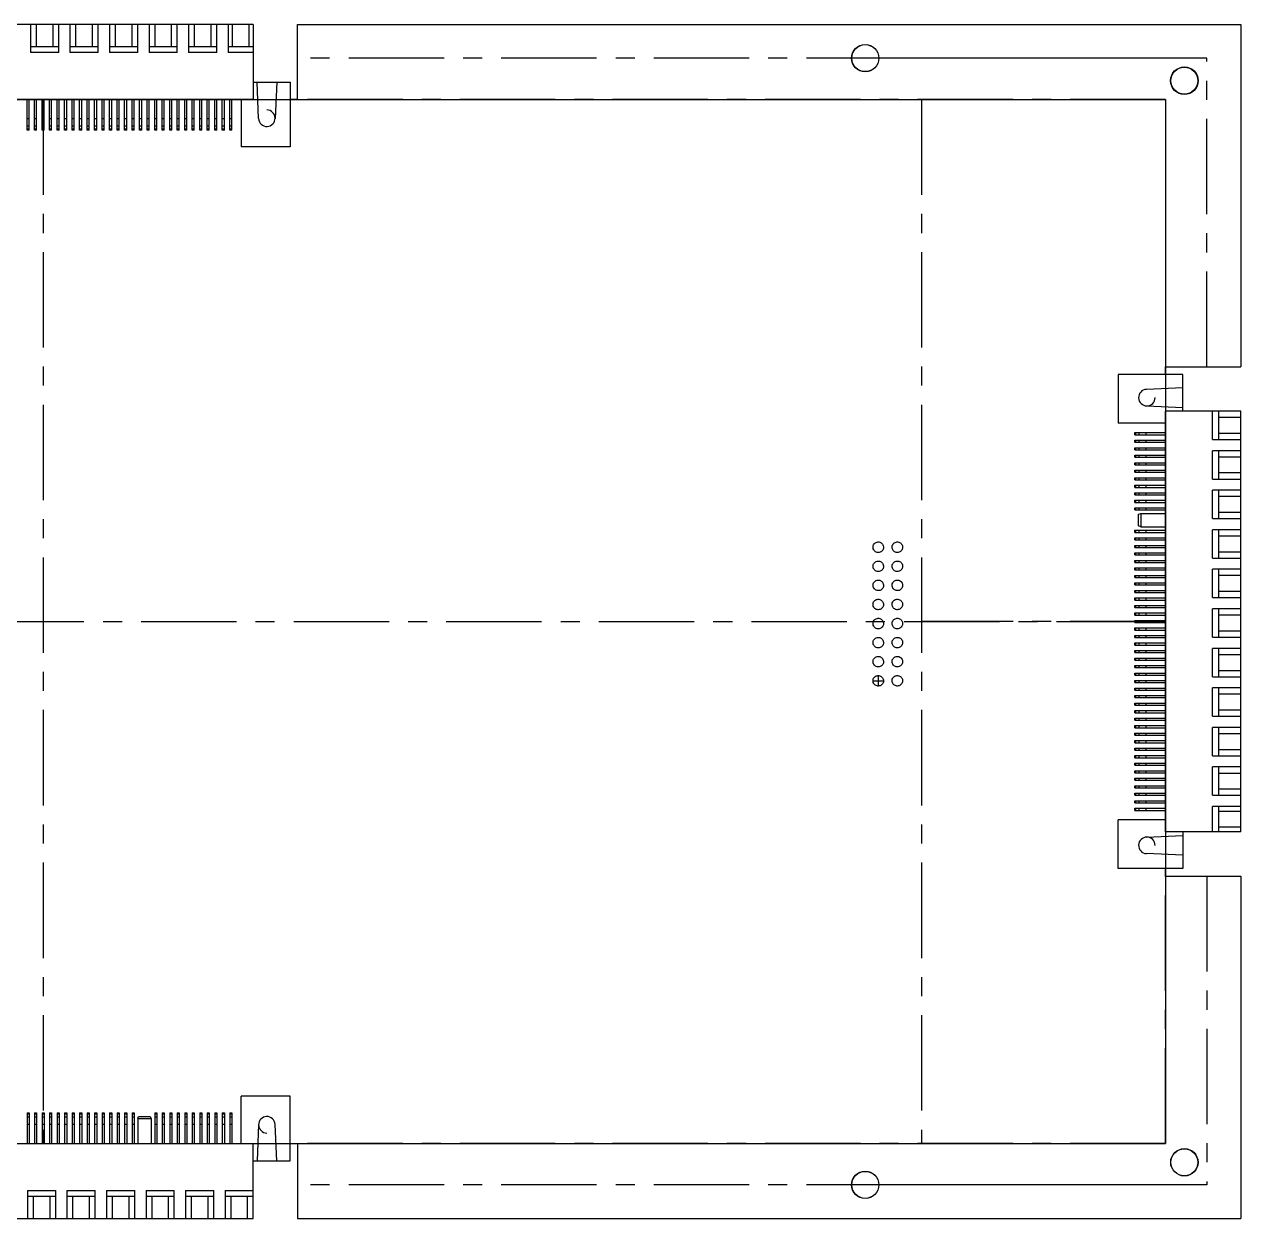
# Model space of a CAD drawing. Header units: millimetres. Extents: x 0 to 319, y -15 to 159.
# Drawn here: x 157 to 319, y 0 to 159 of the extents above; entities that cross this region are included whole.
import ezdxf

# ---------------------------------------------------------------- set-up
doc = ezdxf.new("R2010")
doc.units = ezdxf.units.MM
doc.header["$PDSIZE"] = -1
doc.linetypes.add('CENTERX2', pattern=[20.32, 12.7, -2.54, 2.54, -2.54])

msp = doc.modelspace()

# ---------------------------------------------------------------- linework, layer by layer
at = {"color": 7, "linetype": 'Continuous', "lineweight": 25}
for p, q in [((187.5, 159), (131.5, 159)), ((157.82, 159), (157.82, 155.25)), ((158.62, 156.05), (158.62, 159)), ((160.78, 159), (160.78, 156.05)), ((161.58, 155.25), (161.58, 159)), ((163.08, 159), (163.08, 155.25)), ((163.88, 156.05), (163.88, 159)), ((166.05, 159), (166.05, 156.05)), ((166.85, 155.25), (166.85, 159)), ((168.35, 159), (168.35, 155.25)), ((169.15, 156.05), (169.15, 159)), ((171.31, 159), (171.31, 156.05)), ((172.11, 155.25), (172.11, 159)), ((173.61, 159), (173.61, 155.25)), ((174.41, 156.05), (174.41, 159)), ((176.57, 159), (176.57, 156.05)), ((177.37, 155.25), (177.37, 159)), ((178.87, 159), (178.87, 155.25)), ((179.67, 156.05), (179.67, 159)), ((181.84, 159), (181.84, 156.05)), ((182.64, 155.25), (182.64, 159)), ((184.14, 159), (184.14, 155.25)), ((184.74, 156.05), (184.74, 159)), ((186.9, 159), (186.9, 156.05)), ((187.5, 159), (187.5, 149)), ((193.4, 149), (193.4, 159)), ((193.4, 159), (319, 159)), ((319, 159), (319, 113.4)), ((157.82, 156.05), (161.58, 156.05)), ((163.08, 156.05), (166.85, 156.05)), ((168.35, 156.05), (172.11, 156.05)), ((173.61, 156.05), (177.37, 156.05)), ((178.87, 156.05), (182.64, 156.05)), ((184.14, 156.05), (187.5, 156.05)), ((161.58, 155.25), (157.82, 155.25)), ((166.85, 155.25), (163.08, 155.25)), ((172.11, 155.25), (168.35, 155.25)), ((177.37, 155.25), (173.61, 155.25)), ((182.64, 155.25), (178.87, 155.25)), ((187.5, 155.25), (184.14, 155.25)), ((187.5, 151.3), (192.4, 151.3)), ((188.2, 146.45), (187.99, 151.3)), ((190.61, 151.3), (190.4, 146.45)), ((192.4, 151.3), (192.4, 142.7)), ((187.5, 149), (131.5, 149)), ((157.36, 144.9), (157.36, 149)), ((157.64, 144.9), (157.64, 149)), ((158.36, 144.9), (158.36, 149)), ((158.64, 144.9), (158.64, 149)), ((159.36, 144.9), (159.36, 149)), ((159.64, 144.9), (159.64, 149)), ((160.36, 144.9), (160.36, 149)), ((160.64, 144.9), (160.64, 149)), ((161.36, 144.9), (161.36, 149)), ((161.64, 144.9), (161.64, 149)), ((162.36, 144.9), (162.36, 149)), ((162.64, 144.9), (162.64, 149)), ((163.36, 144.9), (163.36, 149)), ((163.64, 144.9), (163.64, 149)), ((164.36, 144.9), (164.36, 149)), ((164.64, 144.9), (164.64, 149)), ((165.36, 144.9), (165.36, 149)), ((165.64, 144.9), (165.64, 149)), ((166.36, 144.9), (166.36, 149)), ((166.64, 144.9), (166.64, 149)), ((167.36, 144.9), (167.36, 149)), ((167.64, 144.9), (167.64, 149)), ((168.36, 144.9), (168.36, 149)), ((168.64, 144.9), (168.64, 149)), ((169.36, 144.9), (169.36, 149)), ((169.64, 144.9), (169.64, 149)), ((170.36, 144.9), (170.36, 149)), ((170.64, 144.9), (170.64, 149)), ((171.36, 144.9), (171.36, 149)), ((171.64, 144.9), (171.64, 149)), ((172.36, 144.9), (172.36, 149)), ((172.64, 144.9), (172.64, 149)), ((173.36, 144.9), (173.36, 149)), ((173.64, 144.9), (173.64, 149)), ((174.36, 144.9), (174.36, 149)), ((174.64, 144.9), (174.64, 149)), ((175.36, 144.9), (175.36, 149)), ((175.64, 144.9), (175.64, 149)), ((176.36, 144.9), (176.36, 149)), ((176.64, 144.9), (176.64, 149)), ((177.36, 144.9), (177.36, 149)), ((177.64, 144.9), (177.64, 149)), ((178.36, 144.9), (178.36, 149)), ((178.64, 144.9), (178.64, 149)), ((179.36, 144.9), (179.36, 149)), ((179.64, 144.9), (179.64, 149)), ((180.36, 144.9), (180.36, 149)), ((180.64, 144.9), (180.64, 149)), ((181.36, 144.9), (181.36, 149)), ((181.64, 144.9), (181.64, 149)), ((182.36, 144.9), (182.36, 149)), ((182.64, 144.9), (182.64, 149)), ((183.36, 144.9), (183.36, 149)), ((183.64, 144.9), (183.64, 149)), ((184.36, 144.9), (184.36, 149)), ((184.64, 144.9), (184.64, 149)), ((185.9, 149), (185.9, 142.7)), ((193.4, 149), (192.4, 149)), ((157.64, 146.4), (157.36, 146.4)), ((158.64, 146.4), (158.36, 146.4)), ((159.64, 146.4), (159.36, 146.4)), ((160.64, 146.4), (160.36, 146.4)), ((161.64, 146.4), (161.36, 146.4)), ((162.64, 146.4), (162.36, 146.4)), ((163.64, 146.4), (163.36, 146.4)), ((164.64, 146.4), (164.36, 146.4)), ((165.64, 146.4), (165.36, 146.4)), ((166.64, 146.4), (166.36, 146.4)), ((167.64, 146.4), (167.36, 146.4)), ((168.64, 146.4), (168.36, 146.4)), ((169.64, 146.4), (169.36, 146.4)), ((170.64, 146.4), (170.36, 146.4)), ((171.64, 146.4), (171.36, 146.4)), ((172.64, 146.4), (172.36, 146.4)), ((173.64, 146.4), (173.36, 146.4)), ((174.64, 146.4), (174.36, 146.4)), ((175.64, 146.4), (175.36, 146.4)), ((176.64, 146.4), (176.36, 146.4)), ((177.64, 146.4), (177.36, 146.4)), ((178.64, 146.4), (178.36, 146.4)), ((179.64, 146.4), (179.36, 146.4)), ((180.64, 146.4), (180.36, 146.4)), ((181.64, 146.4), (181.36, 146.4)), ((182.64, 146.4), (182.36, 146.4)), ((183.64, 146.4), (183.36, 146.4)), ((184.64, 146.4), (184.36, 146.4)), ((157.64, 145.46), (157.36, 145.46)), ((157.64, 145.03), (157.36, 145.03)), ((157.64, 144.9), (157.36, 144.9)), ((158.64, 145.46), (158.36, 145.46)), ((158.64, 145.03), (158.36, 145.03)), ((158.64, 144.9), (158.36, 144.9)), ((159.64, 145.46), (159.36, 145.46)), ((159.64, 145.03), (159.36, 145.03)), ((159.64, 144.9), (159.36, 144.9)), ((160.64, 145.46), (160.36, 145.46)), ((160.64, 145.03), (160.36, 145.03)), ((160.64, 144.9), (160.36, 144.9)), ((161.64, 145.46), (161.36, 145.46)), ((161.64, 145.03), (161.36, 145.03)), ((161.64, 144.9), (161.36, 144.9)), ((162.64, 145.46), (162.36, 145.46)), ((162.64, 145.03), (162.36, 145.03)), ((162.64, 144.9), (162.36, 144.9)), ((163.64, 145.46), (163.36, 145.46)), ((163.64, 145.03), (163.36, 145.03)), ((163.64, 144.9), (163.36, 144.9)), ((164.64, 145.46), (164.36, 145.46)), ((164.64, 145.03), (164.36, 145.03)), ((164.64, 144.9), (164.36, 144.9)), ((165.64, 145.46), (165.36, 145.46)), ((165.64, 145.03), (165.36, 145.03)), ((165.64, 144.9), (165.36, 144.9)), ((166.64, 145.46), (166.36, 145.46)), ((166.64, 145.03), (166.36, 145.03)), ((166.64, 144.9), (166.36, 144.9)), ((167.64, 145.46), (167.36, 145.46)), ((167.64, 145.03), (167.36, 145.03)), ((167.64, 144.9), (167.36, 144.9)), ((168.64, 145.46), (168.36, 145.46)), ((168.64, 145.03), (168.36, 145.03)), ((168.64, 144.9), (168.36, 144.9)), ((169.64, 145.46), (169.36, 145.46)), ((169.64, 145.03), (169.36, 145.03)), ((169.64, 144.9), (169.36, 144.9)), ((170.64, 145.46), (170.36, 145.46)), ((170.64, 145.03), (170.36, 145.03)), ((170.64, 144.9), (170.36, 144.9)), ((171.64, 145.46), (171.36, 145.46)), ((171.64, 145.03), (171.36, 145.03)), ((171.64, 144.9), (171.36, 144.9)), ((172.64, 145.46), (172.36, 145.46)), ((172.64, 145.03), (172.36, 145.03)), ((172.64, 144.9), (172.36, 144.9)), ((173.64, 145.46), (173.36, 145.46)), ((173.64, 145.03), (173.36, 145.03)), ((173.64, 144.9), (173.36, 144.9)), ((174.64, 145.46), (174.36, 145.46)), ((174.64, 145.03), (174.36, 145.03)), ((174.64, 144.9), (174.36, 144.9)), ((175.64, 145.46), (175.36, 145.46)), ((175.64, 145.03), (175.36, 145.03)), ((175.64, 144.9), (175.36, 144.9)), ((176.64, 145.46), (176.36, 145.46)), ((176.64, 145.03), (176.36, 145.03)), ((176.64, 144.9), (176.36, 144.9)), ((177.64, 145.46), (177.36, 145.46)), ((177.64, 145.03), (177.36, 145.03)), ((177.64, 144.9), (177.36, 144.9)), ((178.64, 145.46), (178.36, 145.46)), ((178.64, 145.03), (178.36, 145.03)), ((178.64, 144.9), (178.36, 144.9)), ((179.64, 145.46), (179.36, 145.46)), ((179.64, 145.03), (179.36, 145.03)), ((179.64, 144.9), (179.36, 144.9)), ((180.64, 145.46), (180.36, 145.46)), ((180.64, 145.03), (180.36, 145.03)), ((180.64, 144.9), (180.36, 144.9)), ((181.64, 145.46), (181.36, 145.46)), ((181.64, 145.03), (181.36, 145.03)), ((181.64, 144.9), (181.36, 144.9)), ((182.64, 145.46), (182.36, 145.46)), ((182.64, 145.03), (182.36, 145.03)), ((182.64, 144.9), (182.36, 144.9)), ((183.64, 145.46), (183.36, 145.46)), ((183.64, 145.03), (183.36, 145.03)), ((183.64, 144.9), (183.36, 144.9)), ((184.64, 145.46), (184.36, 145.46)), ((184.64, 145.03), (184.36, 145.03)), ((184.64, 144.9), (184.36, 144.9)), ((192.4, 142.7), (185.9, 142.7)), ((309, 113.4), (319, 113.4)), ((309, 112.4), (309, 113.4)), ((311.3, 112.4), (302.7, 112.4)), ((302.7, 112.4), (302.7, 105.9)), ((311.3, 107.5), (311.3, 112.4)), ((311.3, 110.61), (306.45, 110.4)), ((306.45, 108.2), (311.3, 107.99)), ((319, 107.5), (309, 107.5)), ((309, 51.5), (309, 107.5)), ((315.25, 103.74), (315.25, 107.5)), ((316.05, 107.5), (316.05, 103.74)), ((319, 51.5), (319, 107.5)), ((309, 105.9), (302.7, 105.9)), ((316.05, 106.7), (319, 106.7)), ((304.9, 104.64), (309, 104.64)), ((304.9, 104.36), (304.9, 104.64)), ((304.9, 104.36), (309, 104.36)), ((305.03, 104.36), (305.03, 104.64)), ((305.46, 104.36), (305.46, 104.64)), ((306.4, 104.36), (306.4, 104.64)), ((315.25, 103.74), (319, 103.74)), ((319, 104.54), (316.05, 104.54)), ((304.9, 103.36), (304.9, 103.64)), ((304.9, 103.64), (309, 103.64)), ((304.9, 103.36), (309, 103.36)), ((304.9, 102.36), (304.9, 102.64)), ((304.9, 102.64), (309, 102.64)), ((304.9, 102.36), (309, 102.36)), ((305.03, 103.36), (305.03, 103.64)), ((305.03, 102.36), (305.03, 102.64)), ((305.46, 103.36), (305.46, 103.64)), ((305.46, 102.36), (305.46, 102.64)), ((306.4, 103.36), (306.4, 103.64)), ((306.4, 102.36), (306.4, 102.64)), ((319, 102.24), (315.25, 102.24)), ((315.25, 98.47), (315.25, 102.24)), ((316.05, 102.24), (316.05, 98.47)), ((304.9, 101.64), (309, 101.64)), ((304.9, 101.36), (304.9, 101.64)), ((304.9, 101.36), (309, 101.36)), ((304.9, 100.36), (304.9, 100.64)), ((304.9, 100.64), (309, 100.64)), ((305.03, 101.36), (305.03, 101.64)), ((305.03, 100.36), (305.03, 100.64)), ((305.46, 101.36), (305.46, 101.64)), ((305.46, 100.36), (305.46, 100.64)), ((306.4, 101.36), (306.4, 101.64)), ((306.4, 100.36), (306.4, 100.64)), ((316.05, 101.44), (319, 101.44)), ((304.9, 100.36), (309, 100.36)), ((304.9, 99.64), (309, 99.64)), ((304.9, 99.36), (304.9, 99.64)), ((304.9, 99.36), (309, 99.36)), ((305.03, 99.36), (305.03, 99.64)), ((305.46, 99.36), (305.46, 99.64)), ((306.4, 99.36), (306.4, 99.64)), ((319, 99.27), (316.05, 99.27)), ((304.9, 98.36), (304.9, 98.64)), ((304.9, 98.64), (309, 98.64)), ((304.9, 98.36), (309, 98.36)), ((304.9, 97.36), (304.9, 97.64)), ((304.9, 97.64), (309, 97.64)), ((304.9, 97.36), (309, 97.36)), ((305.03, 98.36), (305.03, 98.64)), ((305.03, 97.36), (305.03, 97.64)), ((305.46, 98.36), (305.46, 98.64)), ((305.46, 97.36), (305.46, 97.64)), ((306.4, 98.36), (306.4, 98.64)), ((306.4, 97.36), (306.4, 97.64)), ((315.25, 98.47), (319, 98.47)), ((304.9, 96.64), (309, 96.64)), ((304.9, 96.36), (304.9, 96.64)), ((304.9, 96.36), (309, 96.36)), ((304.9, 95.36), (304.9, 95.64)), ((304.9, 95.64), (309, 95.64)), ((305.03, 96.36), (305.03, 96.64)), ((305.03, 95.36), (305.03, 95.64)), ((305.46, 96.36), (305.46, 96.64)), ((305.46, 95.36), (305.46, 95.64)), ((306.4, 96.36), (306.4, 96.64)), ((306.4, 95.36), (306.4, 95.64)), ((319, 96.97), (315.25, 96.97)), ((315.25, 93.21), (315.25, 96.97)), ((316.05, 96.97), (316.05, 93.21)), ((316.05, 96.17), (319, 96.17)), ((304.9, 95.36), (309, 95.36)), ((304.9, 94.64), (309, 94.64)), ((304.9, 94.36), (304.9, 94.64)), ((304.9, 94.36), (309, 94.36)), ((305.03, 94.36), (305.03, 94.64)), ((305.46, 94.36), (305.46, 94.64)), ((306.4, 94.36), (306.4, 94.64)), ((319, 94.01), (316.05, 94.01)), ((305.41, 93.78), (305.7, 93.89)), ((305.41, 92.22), (305.41, 93.78)), ((305.7, 93.89), (305.7, 92.11)), ((305.7, 93.89), (309, 93.89)), ((315.25, 93.21), (319, 93.21)), ((304.9, 91.36), (304.9, 91.64)), ((304.9, 91.64), (309, 91.64)), ((304.9, 91.36), (309, 91.36)), ((305.03, 91.36), (305.03, 91.64)), ((305.7, 92.11), (305.41, 92.22)), ((305.46, 91.36), (305.46, 91.64)), ((305.7, 92.11), (309, 92.11)), ((306.4, 91.36), (306.4, 91.64)), ((319, 91.71), (315.25, 91.71)), ((315.25, 87.95), (315.25, 91.71)), ((316.05, 91.71), (316.05, 87.95)), ((316.05, 90.91), (319, 90.91)), ((304.9, 90.36), (304.9, 90.64)), ((304.9, 90.64), (309, 90.64)), ((304.9, 90.36), (309, 90.36)), ((304.9, 89.64), (309, 89.64)), ((304.9, 89.36), (304.9, 89.64)), ((304.9, 89.36), (309, 89.36)), ((305.03, 90.36), (305.03, 90.64)), ((305.03, 89.36), (305.03, 89.64)), ((305.46, 90.36), (305.46, 90.64)), ((305.46, 89.36), (305.46, 89.64)), ((306.4, 90.36), (306.4, 90.64)), ((306.4, 89.36), (306.4, 89.64)), ((304.9, 88.64), (309, 88.64)), ((304.9, 88.36), (304.9, 88.64)), ((304.9, 88.36), (309, 88.36)), ((304.9, 87.36), (304.9, 87.64)), ((304.9, 87.64), (309, 87.64)), ((305.03, 88.36), (305.03, 88.64)), ((305.03, 87.36), (305.03, 87.64)), ((305.46, 88.36), (305.46, 88.64)), ((305.46, 87.36), (305.46, 87.64)), ((306.4, 88.36), (306.4, 88.64)), ((306.4, 87.36), (306.4, 87.64)), ((315.25, 87.95), (319, 87.95)), ((319, 88.75), (316.05, 88.75)), ((304.9, 87.36), (309, 87.36)), ((304.9, 86.64), (309, 86.64)), ((304.9, 86.36), (304.9, 86.64)), ((304.9, 86.36), (309, 86.36)), ((305.03, 86.36), (305.03, 86.64)), ((305.46, 86.36), (305.46, 86.64)), ((306.4, 86.36), (306.4, 86.64)), ((319, 86.45), (315.25, 86.45)), ((315.25, 82.68), (315.25, 86.45)), ((316.05, 86.45), (316.05, 82.68)), ((304.9, 85.64), (309, 85.64)), ((304.9, 85.36), (304.9, 85.64)), ((304.9, 85.36), (309, 85.36)), ((304.9, 84.64), (309, 84.64)), ((304.9, 84.36), (304.9, 84.64)), ((304.9, 84.36), (309, 84.36)), ((305.03, 85.36), (305.03, 85.64)), ((305.03, 84.36), (305.03, 84.64)), ((305.46, 85.36), (305.46, 85.64)), ((305.46, 84.36), (305.46, 84.64)), ((306.4, 85.36), (306.4, 85.64)), ((306.4, 84.36), (306.4, 84.64)), ((316.05, 85.65), (319, 85.65)), ((304.9, 83.64), (309, 83.64)), ((304.9, 83.36), (304.9, 83.64)), ((304.9, 83.36), (309, 83.36)), ((304.9, 82.36), (304.9, 82.64)), ((304.9, 82.64), (309, 82.64)), ((305.03, 83.36), (305.03, 83.64)), ((305.03, 82.36), (305.03, 82.64)), ((305.46, 83.36), (305.46, 83.64)), ((305.46, 82.36), (305.46, 82.64)), ((306.4, 83.36), (306.4, 83.64)), ((306.4, 82.36), (306.4, 82.64)), ((315.25, 82.68), (319, 82.68)), ((319, 83.48), (316.05, 83.48)), ((304.9, 82.36), (309, 82.36)), ((304.9, 81.64), (309, 81.64)), ((304.9, 81.36), (304.9, 81.64)), ((304.9, 81.36), (309, 81.36)), ((305.03, 81.36), (305.03, 81.64)), ((305.46, 81.36), (305.46, 81.64)), ((306.4, 81.36), (306.4, 81.64)), ((319, 81.18), (315.25, 81.18)), ((315.25, 77.42), (315.25, 81.18)), ((316.05, 81.18), (316.05, 77.42)), ((304.9, 80.64), (309, 80.64)), ((304.9, 80.36), (304.9, 80.64)), ((304.9, 80.36), (309, 80.36)), ((304.9, 79.64), (309, 79.64)), ((304.9, 79.36), (304.9, 79.64)), ((305.03, 80.36), (305.03, 80.64)), ((305.03, 79.36), (305.03, 79.64)), ((305.46, 80.36), (305.46, 80.64)), ((305.46, 79.36), (305.46, 79.64)), ((306.4, 80.36), (306.4, 80.64)), ((306.4, 79.36), (306.4, 79.64)), ((316.05, 80.38), (319, 80.38)), ((304.9, 79.36), (309, 79.36)), ((304.9, 78.64), (309, 78.64)), ((304.9, 78.36), (304.9, 78.64)), ((304.9, 78.36), (309, 78.36)), ((305.03, 78.36), (305.03, 78.64)), ((305.46, 78.36), (305.46, 78.64)), ((306.4, 78.36), (306.4, 78.64)), ((319, 78.22), (316.05, 78.22)), ((304.9, 77.36), (304.9, 77.64)), ((304.9, 77.64), (309, 77.64)), ((304.9, 77.36), (309, 77.36)), ((304.9, 76.36), (304.9, 76.64)), ((304.9, 76.64), (309, 76.64)), ((304.9, 76.36), (309, 76.36)), ((305.03, 77.36), (305.03, 77.64)), ((305.03, 76.36), (305.03, 76.64)), ((305.46, 77.36), (305.46, 77.64)), ((305.46, 76.36), (305.46, 76.64)), ((306.4, 77.36), (306.4, 77.64)), ((306.4, 76.36), (306.4, 76.64)), ((315.25, 77.42), (319, 77.42)), ((304.9, 75.36), (304.9, 75.64)), ((304.9, 75.64), (309, 75.64)), ((304.9, 75.36), (309, 75.36)), ((304.9, 74.64), (309, 74.64)), ((304.9, 74.36), (304.9, 74.64)), ((305.03, 75.36), (305.03, 75.64)), ((305.03, 74.36), (305.03, 74.64)), ((305.46, 75.36), (305.46, 75.64)), ((305.46, 74.36), (305.46, 74.64)), ((306.4, 75.36), (306.4, 75.64)), ((306.4, 74.36), (306.4, 74.64)), ((319, 75.92), (315.25, 75.92)), ((315.25, 72.15), (315.25, 75.92)), ((316.05, 75.92), (316.05, 72.15)), ((316.05, 75.12), (319, 75.12)), ((304.9, 74.36), (309, 74.36)), ((304.9, 73.64), (309, 73.64)), ((304.9, 73.36), (304.9, 73.64)), ((304.9, 73.36), (309, 73.36)), ((305.03, 73.36), (305.03, 73.64)), ((305.46, 73.36), (305.46, 73.64)), ((306.4, 73.36), (306.4, 73.64)), ((319, 72.95), (316.05, 72.95)), ((304.9, 72.64), (309, 72.64)), ((304.9, 72.36), (304.9, 72.64)), ((304.9, 72.36), (309, 72.36)), ((304.9, 71.36), (304.9, 71.64)), ((304.9, 71.64), (309, 71.64)), ((304.9, 71.36), (309, 71.36)), ((305.03, 72.36), (305.03, 72.64)), ((305.03, 71.36), (305.03, 71.64)), ((305.46, 72.36), (305.46, 72.64)), ((305.46, 71.36), (305.46, 71.64)), ((306.4, 72.36), (306.4, 72.64)), ((306.4, 71.36), (306.4, 71.64)), ((315.25, 72.15), (319, 72.15)), ((304.9, 70.36), (304.9, 70.64)), ((304.9, 70.64), (309, 70.64)), ((304.9, 70.36), (309, 70.36)), ((305.03, 70.36), (305.03, 70.64)), ((305.46, 70.36), (305.46, 70.64)), ((306.4, 70.36), (306.4, 70.64)), ((319, 70.65), (315.25, 70.65)), ((315.25, 66.89), (315.25, 70.65)), ((316.05, 70.65), (316.05, 66.89)), ((316.05, 69.85), (319, 69.85)), ((304.9, 69.36), (304.9, 69.64)), ((304.9, 69.64), (309, 69.64)), ((304.9, 69.36), (309, 69.36)), ((304.9, 68.36), (304.9, 68.64)), ((304.9, 68.64), (309, 68.64)), ((304.9, 68.36), (309, 68.36)), ((305.03, 69.36), (305.03, 69.64)), ((305.03, 68.36), (305.03, 68.64)), ((305.46, 69.36), (305.46, 69.64)), ((305.46, 68.36), (305.46, 68.64)), ((306.4, 69.36), (306.4, 69.64)), ((306.4, 68.36), (306.4, 68.64)), ((304.9, 67.36), (304.9, 67.64)), ((304.9, 67.64), (309, 67.64)), ((304.9, 67.36), (309, 67.36)), ((304.9, 66.64), (309, 66.64)), ((304.9, 66.36), (304.9, 66.64)), ((305.03, 67.36), (305.03, 67.64)), ((305.03, 66.36), (305.03, 66.64)), ((305.46, 67.36), (305.46, 67.64)), ((305.46, 66.36), (305.46, 66.64)), ((306.4, 67.36), (306.4, 67.64)), ((306.4, 66.36), (306.4, 66.64)), ((315.25, 66.89), (319, 66.89)), ((319, 67.69), (316.05, 67.69)), ((304.9, 66.36), (309, 66.36)), ((304.9, 65.36), (304.9, 65.64)), ((304.9, 65.64), (309, 65.64)), ((304.9, 65.36), (309, 65.36)), ((305.03, 65.36), (305.03, 65.64)), ((305.46, 65.36), (305.46, 65.64)), ((306.4, 65.36), (306.4, 65.64)), ((319, 65.39), (315.25, 65.39)), ((315.25, 61.63), (315.25, 65.39)), ((316.05, 65.39), (316.05, 61.63)), ((304.9, 64.64), (309, 64.64)), ((304.9, 64.36), (304.9, 64.64)), ((304.9, 64.36), (309, 64.36)), ((304.9, 63.36), (304.9, 63.64)), ((304.9, 63.64), (309, 63.64)), ((304.9, 63.36), (309, 63.36)), ((305.03, 64.36), (305.03, 64.64)), ((305.03, 63.36), (305.03, 63.64)), ((305.46, 64.36), (305.46, 64.64)), ((305.46, 63.36), (305.46, 63.64)), ((306.4, 64.36), (306.4, 64.64)), ((306.4, 63.36), (306.4, 63.64)), ((316.05, 64.59), (319, 64.59)), ((304.9, 62.64), (309, 62.64)), ((304.9, 62.36), (304.9, 62.64)), ((304.9, 62.36), (309, 62.36)), ((304.9, 61.64), (309, 61.64)), ((304.9, 61.36), (304.9, 61.64)), ((305.03, 62.36), (305.03, 62.64)), ((305.03, 61.36), (305.03, 61.64)), ((305.46, 62.36), (305.46, 62.64)), ((305.46, 61.36), (305.46, 61.64)), ((306.4, 62.36), (306.4, 62.64)), ((306.4, 61.36), (306.4, 61.64)), ((315.25, 61.63), (319, 61.63)), ((319, 62.43), (316.05, 62.43)), ((304.9, 61.36), (309, 61.36)), ((304.9, 60.64), (309, 60.64)), ((304.9, 60.36), (304.9, 60.64)), ((304.9, 60.36), (309, 60.36)), ((305.03, 60.36), (305.03, 60.64)), ((305.46, 60.36), (305.46, 60.64)), ((306.4, 60.36), (306.4, 60.64)), ((319, 60.13), (315.25, 60.13)), ((315.25, 56.36), (315.25, 60.13)), ((316.05, 60.13), (316.05, 56.36)), ((304.9, 59.36), (304.9, 59.64)), ((304.9, 59.64), (309, 59.64)), ((304.9, 59.36), (309, 59.36)), ((304.9, 58.36), (304.9, 58.64)), ((304.9, 58.64), (309, 58.64)), ((304.9, 58.36), (309, 58.36)), ((305.03, 59.36), (305.03, 59.64)), ((305.03, 58.36), (305.03, 58.64)), ((305.46, 59.36), (305.46, 59.64)), ((305.46, 58.36), (305.46, 58.64)), ((306.4, 59.36), (306.4, 59.64)), ((306.4, 58.36), (306.4, 58.64)), ((316.05, 59.33), (319, 59.33)), ((304.9, 57.36), (304.9, 57.64)), ((304.9, 57.64), (309, 57.64)), ((304.9, 57.36), (309, 57.36)), ((305.03, 57.36), (305.03, 57.64)), ((305.46, 57.36), (305.46, 57.64)), ((306.4, 57.36), (306.4, 57.64)), ((319, 57.16), (316.05, 57.16)), ((304.9, 56.36), (304.9, 56.64)), ((304.9, 56.64), (309, 56.64)), ((304.9, 56.36), (309, 56.36)), ((304.9, 55.64), (309, 55.64)), ((304.9, 55.36), (304.9, 55.64)), ((304.9, 55.36), (309, 55.36)), ((305.03, 56.36), (305.03, 56.64)), ((305.03, 55.36), (305.03, 55.64)), ((305.46, 56.36), (305.46, 56.64)), ((305.46, 55.36), (305.46, 55.64)), ((306.4, 56.36), (306.4, 56.64)), ((306.4, 55.36), (306.4, 55.64)), ((315.25, 56.36), (319, 56.36)), ((304.9, 54.36), (304.9, 54.64)), ((304.9, 54.64), (309, 54.64)), ((304.9, 54.36), (309, 54.36)), ((305.03, 54.36), (305.03, 54.64)), ((305.46, 54.36), (305.46, 54.64)), ((306.4, 54.36), (306.4, 54.64)), ((319, 54.86), (315.25, 54.86)), ((315.25, 51.5), (315.25, 54.86)), ((316.05, 54.86), (316.05, 51.5)), ((316.05, 54.26), (319, 54.26)), ((309, 53.1), (302.7, 53.1)), ((302.7, 46.6), (302.7, 53.1)), ((319, 52.1), (316.05, 52.1)), ((306.45, 50.8), (311.3, 51.01)), ((319, 51.5), (309, 51.5)), ((311.3, 51.5), (311.3, 46.6)), ((311.3, 48.39), (306.45, 48.6)), ((311.3, 46.6), (302.7, 46.6)), ((309, 45.6), (309, 46.6)), ((309, 45.6), (319, 45.6)), ((319, 45.6), (319, 0)), ((185.9, 10), (185.9, 16.3)), ((192.4, 16.3), (185.9, 16.3)), ((192.4, 7.7), (192.4, 16.3)), ((157.36, 14.1), (157.64, 14.1)), ((157.36, 14.1), (157.36, 10)), ((157.36, 13.97), (157.64, 13.97)), ((157.36, 13.54), (157.64, 13.54)), ((157.64, 14.1), (157.64, 10)), ((158.36, 14.1), (158.64, 14.1)), ((158.36, 14.1), (158.36, 10)), ((158.36, 13.97), (158.64, 13.97)), ((158.36, 13.54), (158.64, 13.54)), ((158.64, 14.1), (158.64, 10)), ((159.36, 14.1), (159.36, 10)), ((159.36, 14.1), (159.64, 14.1)), ((159.36, 13.97), (159.64, 13.97)), ((159.36, 13.54), (159.64, 13.54)), ((159.64, 14.1), (159.64, 10)), ((160.36, 14.1), (160.64, 14.1)), ((160.36, 14.1), (160.36, 10)), ((160.36, 13.97), (160.64, 13.97)), ((160.36, 13.54), (160.64, 13.54)), ((160.64, 14.1), (160.64, 10)), ((161.36, 14.1), (161.64, 14.1)), ((161.36, 14.1), (161.36, 10)), ((161.36, 13.97), (161.64, 13.97)), ((161.36, 13.54), (161.64, 13.54)), ((161.64, 14.1), (161.64, 10)), ((162.36, 14.1), (162.36, 10)), ((162.36, 14.1), (162.64, 14.1)), ((162.36, 13.97), (162.64, 13.97)), ((162.36, 13.54), (162.64, 13.54)), ((162.64, 14.1), (162.64, 10)), ((163.36, 14.1), (163.64, 14.1)), ((163.36, 14.1), (163.36, 10)), ((163.36, 13.97), (163.64, 13.97)), ((163.36, 13.54), (163.64, 13.54)), ((163.64, 14.1), (163.64, 10)), ((164.36, 14.1), (164.64, 14.1)), ((164.36, 14.1), (164.36, 10)), ((164.36, 13.97), (164.64, 13.97)), ((164.36, 13.54), (164.64, 13.54)), ((164.64, 14.1), (164.64, 10)), ((165.36, 14.1), (165.64, 14.1)), ((165.36, 14.1), (165.36, 10)), ((165.36, 13.97), (165.64, 13.97)), ((165.36, 13.54), (165.64, 13.54)), ((165.64, 14.1), (165.64, 10)), ((166.36, 14.1), (166.64, 14.1)), ((166.36, 14.1), (166.36, 10)), ((166.36, 13.97), (166.64, 13.97)), ((166.36, 13.54), (166.64, 13.54)), ((166.64, 14.1), (166.64, 10)), ((167.36, 14.1), (167.64, 14.1)), ((167.36, 14.1), (167.36, 10)), ((167.36, 13.97), (167.64, 13.97)), ((167.36, 13.54), (167.64, 13.54)), ((167.64, 14.1), (167.64, 10)), ((168.36, 14.1), (168.64, 14.1)), ((168.36, 14.1), (168.36, 10)), ((168.36, 13.97), (168.64, 13.97)), ((168.36, 13.54), (168.64, 13.54)), ((168.64, 14.1), (168.64, 10)), ((169.36, 14.1), (169.36, 10)), ((169.36, 14.1), (169.64, 14.1)), ((169.36, 13.97), (169.64, 13.97)), ((169.36, 13.54), (169.64, 13.54)), ((169.64, 14.1), (169.64, 10)), ((170.36, 14.1), (170.36, 10)), ((170.36, 14.1), (170.64, 14.1)), ((170.36, 13.97), (170.64, 13.97)), ((170.36, 13.54), (170.64, 13.54)), ((170.64, 14.1), (170.64, 10)), ((171.36, 14.1), (171.64, 14.1)), ((171.36, 14.1), (171.36, 10)), ((171.36, 13.97), (171.64, 13.97)), ((171.36, 13.54), (171.64, 13.54)), ((171.64, 14.1), (171.64, 10)), ((172.11, 13.3), (172.22, 13.59)), ((173.89, 13.3), (172.11, 13.3)), ((172.11, 13.3), (172.11, 10)), ((172.22, 13.59), (173.78, 13.59)), ((173.78, 13.59), (173.89, 13.3)), ((173.89, 13.3), (173.89, 10)), ((174.36, 14.1), (174.36, 10)), ((174.36, 14.1), (174.64, 14.1)), ((174.36, 13.97), (174.64, 13.97)), ((174.36, 13.54), (174.64, 13.54)), ((174.64, 14.1), (174.64, 10)), ((175.36, 14.1), (175.36, 10)), ((175.36, 14.1), (175.64, 14.1)), ((175.36, 13.97), (175.64, 13.97)), ((175.36, 13.54), (175.64, 13.54)), ((175.64, 14.1), (175.64, 10)), ((176.36, 14.1), (176.64, 14.1)), ((176.36, 14.1), (176.36, 10)), ((176.36, 13.97), (176.64, 13.97)), ((176.36, 13.54), (176.64, 13.54)), ((176.64, 14.1), (176.64, 10)), ((177.36, 14.1), (177.64, 14.1)), ((177.36, 14.1), (177.36, 10)), ((177.36, 13.97), (177.64, 13.97)), ((177.36, 13.54), (177.64, 13.54)), ((177.64, 14.1), (177.64, 10)), ((178.36, 14.1), (178.64, 14.1)), ((178.36, 14.1), (178.36, 10)), ((178.36, 13.97), (178.64, 13.97)), ((178.36, 13.54), (178.64, 13.54)), ((178.64, 14.1), (178.64, 10)), ((179.36, 14.1), (179.36, 10)), ((179.36, 14.1), (179.64, 14.1)), ((179.36, 13.97), (179.64, 13.97)), ((179.36, 13.54), (179.64, 13.54)), ((179.64, 14.1), (179.64, 10)), ((180.36, 14.1), (180.64, 14.1)), ((180.36, 14.1), (180.36, 10)), ((180.36, 13.97), (180.64, 13.97)), ((180.36, 13.54), (180.64, 13.54)), ((180.64, 14.1), (180.64, 10)), ((181.36, 14.1), (181.64, 14.1)), ((181.36, 14.1), (181.36, 10)), ((181.36, 13.97), (181.64, 13.97)), ((181.36, 13.54), (181.64, 13.54)), ((181.64, 14.1), (181.64, 10)), ((182.36, 14.1), (182.64, 14.1)), ((182.36, 14.1), (182.36, 10)), ((182.36, 13.97), (182.64, 13.97)), ((182.36, 13.54), (182.64, 13.54)), ((182.64, 14.1), (182.64, 10)), ((183.36, 14.1), (183.64, 14.1)), ((183.36, 14.1), (183.36, 10)), ((183.36, 13.97), (183.64, 13.97)), ((183.36, 13.54), (183.64, 13.54)), ((183.64, 14.1), (183.64, 10)), ((184.36, 14.1), (184.64, 14.1)), ((184.36, 14.1), (184.36, 10)), ((184.36, 13.97), (184.64, 13.97)), ((184.36, 13.54), (184.64, 13.54)), ((184.64, 14.1), (184.64, 10)), ((157.36, 12.6), (157.64, 12.6)), ((158.36, 12.6), (158.64, 12.6)), ((159.36, 12.6), (159.64, 12.6)), ((160.36, 12.6), (160.64, 12.6)), ((161.36, 12.6), (161.64, 12.6)), ((162.36, 12.6), (162.64, 12.6)), ((163.36, 12.6), (163.64, 12.6)), ((164.36, 12.6), (164.64, 12.6)), ((165.36, 12.6), (165.64, 12.6)), ((166.36, 12.6), (166.64, 12.6)), ((167.36, 12.6), (167.64, 12.6)), ((168.36, 12.6), (168.64, 12.6)), ((169.36, 12.6), (169.64, 12.6)), ((170.36, 12.6), (170.64, 12.6)), ((171.36, 12.6), (171.64, 12.6)), ((174.36, 12.6), (174.64, 12.6)), ((175.36, 12.6), (175.64, 12.6)), ((176.36, 12.6), (176.64, 12.6)), ((177.36, 12.6), (177.64, 12.6)), ((178.36, 12.6), (178.64, 12.6)), ((179.36, 12.6), (179.64, 12.6)), ((180.36, 12.6), (180.64, 12.6)), ((181.36, 12.6), (181.64, 12.6)), ((182.36, 12.6), (182.64, 12.6)), ((183.36, 12.6), (183.64, 12.6)), ((184.36, 12.6), (184.64, 12.6)), ((188.2, 12.55), (187.99, 7.7)), ((190.61, 7.7), (190.4, 12.55)), ((131.5, 10), (187.5, 10)), ((187.5, 0), (187.5, 10)), ((192.4, 10), (193.4, 10)), ((193.4, 10), (193.4, 0)), ((187.5, 7.7), (192.4, 7.7)), ((157.42, 3.75), (157.42, 0)), ((157.42, 3.75), (161.18, 3.75)), ((161.18, 0), (161.18, 3.75)), ((162.68, 3.75), (162.68, 0)), ((162.68, 3.75), (166.45, 3.75)), ((166.45, 0), (166.45, 3.75)), ((167.95, 3.75), (167.95, 0)), ((167.95, 3.75), (171.71, 3.75)), ((171.71, 0), (171.71, 3.75)), ((173.21, 3.75), (173.21, 0)), ((173.21, 3.75), (176.97, 3.75)), ((176.97, 0), (176.97, 3.75)), ((178.47, 3.75), (178.47, 0)), ((178.47, 3.75), (182.24, 3.75)), ((182.24, 0), (182.24, 3.75)), ((183.74, 3.75), (183.74, 0)), ((183.74, 3.75), (187.5, 3.75)), ((161.18, 2.95), (157.42, 2.95)), ((158.22, 0), (158.22, 2.95)), ((160.38, 2.95), (160.38, 0)), ((166.45, 2.95), (162.68, 2.95)), ((163.48, 0), (163.48, 2.95)), ((165.65, 2.95), (165.65, 0)), ((171.71, 2.95), (167.95, 2.95)), ((168.75, 0), (168.75, 2.95)), ((170.91, 2.95), (170.91, 0)), ((176.97, 2.95), (173.21, 2.95)), ((174.01, 0), (174.01, 2.95)), ((176.17, 2.95), (176.17, 0)), ((182.24, 2.95), (178.47, 2.95)), ((179.27, 0), (179.27, 2.95)), ((181.44, 2.95), (181.44, 0)), ((187.5, 2.95), (183.74, 2.95)), ((184.54, 0), (184.54, 2.95)), ((186.7, 2.95), (186.7, 0)), ((131.5, 0), (187.5, 0)), ((193.4, 0), (319, 0))]:
    msp.add_line(p, q, dxfattribs=at)
at = {"color": 7, "linetype": 'CENTERX2'}
for p, q in [((314.5, 154.5), (193.4, 154.5)), ((314.5, 113.4), (314.5, 154.5)), ((159.5, 149), (159.5, 10)), ((159.5, 149), (159.5, 10)), ((309, 149), (192.4, 149)), ((276.5, 149), (276.5, 10)), ((276.5, 149), (276.5, 94.5)), ((309, 149), (309, 112.4)), ((10, 79.5), (309, 79.5)), ((309, 79.5), (276.5, 79.5)), ((309, 10), (309, 46.6)), ((314.5, 45.6), (314.5, 4.5)), ((309, 10), (192.4, 10)), ((314.5, 4.5), (193.4, 4.5))]:
    msp.add_line(p, q, dxfattribs=at)
at = {"color": 7, "linetype": 'Continuous'}
for p, q in [((314.5, 154.5), (269, 154.5)), ((10, 149), (309, 149)), ((309, 149), (309, 10)), ((270.03, 71.61), (271.43, 71.61)), ((270.73, 72.31), (270.73, 70.91)), ((10, 10), (309, 10)), ((314.5, 4.5), (269, 4.5))]:
    msp.add_line(p, q, dxfattribs=at)
at = {"color": 7, "linetype": 'Continuous', "lineweight": 25}
for centre, radius in [((269, 154.5), 1.82), ((269, 154.5), 1.8), ((311.5, 151.5), 1.83), ((311.5, 151.5), 1.8), ((311.5, 7.5), 1.82), ((311.5, 7.5), 1.8), ((269, 4.5), 1.82), ((269, 4.5), 1.8)]:
    msp.add_circle(centre, radius, dxfattribs=at)
for centre, start, end in [((189.3, 146.5), 182.5, 90), ((306.5, 109.3), 92.5, 0), ((306.5, 49.7), 360, 267.5), ((189.3, 12.5), 2.5, 270)]:
    msp.add_arc(centre, 1.1, start, end, dxfattribs=at)
for points in [[(270.73, 88.69), (270.81, 88.7), (270.97, 88.71), (271.18, 88.83), (271.33, 89.01), (271.43, 89.23), (271.44, 89.47), (271.37, 89.7), (271.23, 89.9), (271.04, 90.03), (270.8, 90.1), (270.57, 90.08), (270.35, 89.99), (270.17, 89.83), (270.05, 89.62), (270.02, 89.38), (270.06, 89.15), (270.18, 88.94), (270.36, 88.78), (270.55, 88.7), (270.68, 88.69), (270.73, 88.69)], [(273.27, 88.69), (273.35, 88.7), (273.51, 88.71), (273.72, 88.83), (273.87, 89.01), (273.97, 89.23), (273.98, 89.47), (273.91, 89.7), (273.77, 89.9), (273.58, 90.03), (273.34, 90.1), (273.11, 90.08), (272.89, 89.99), (272.71, 89.83), (272.59, 89.62), (272.56, 89.38), (272.6, 89.15), (272.72, 88.94), (272.9, 88.78), (273.09, 88.7), (273.22, 88.69), (273.27, 88.69)], [(270.73, 86.15), (270.81, 86.16), (270.97, 86.17), (271.18, 86.29), (271.33, 86.47), (271.43, 86.69), (271.44, 86.93), (271.37, 87.16), (271.23, 87.36), (271.04, 87.49), (270.8, 87.56), (270.57, 87.54), (270.35, 87.45), (270.17, 87.29), (270.05, 87.08), (270.02, 86.84), (270.06, 86.61), (270.18, 86.4), (270.36, 86.24), (270.55, 86.16), (270.68, 86.15), (270.73, 86.15)], [(273.27, 86.15), (273.35, 86.16), (273.51, 86.17), (273.72, 86.29), (273.87, 86.47), (273.97, 86.69), (273.98, 86.93), (273.91, 87.16), (273.77, 87.36), (273.58, 87.49), (273.34, 87.56), (273.11, 87.54), (272.89, 87.45), (272.71, 87.29), (272.59, 87.08), (272.56, 86.84), (272.6, 86.61), (272.72, 86.4), (272.9, 86.24), (273.09, 86.16), (273.22, 86.15), (273.27, 86.15)], [(270.73, 83.61), (270.81, 83.62), (270.97, 83.63), (271.18, 83.75), (271.33, 83.93), (271.43, 84.15), (271.44, 84.39), (271.37, 84.62), (271.23, 84.82), (271.04, 84.95), (270.8, 85.02), (270.57, 85), (270.35, 84.91), (270.17, 84.75), (270.05, 84.54), (270.02, 84.3), (270.06, 84.07), (270.18, 83.86), (270.36, 83.7), (270.55, 83.62), (270.68, 83.61), (270.73, 83.61)], [(273.27, 83.61), (273.35, 83.62), (273.51, 83.63), (273.72, 83.75), (273.87, 83.93), (273.97, 84.15), (273.98, 84.39), (273.91, 84.62), (273.77, 84.82), (273.58, 84.95), (273.34, 85.02), (273.11, 85), (272.89, 84.91), (272.71, 84.75), (272.59, 84.54), (272.56, 84.3), (272.6, 84.07), (272.72, 83.86), (272.9, 83.7), (273.09, 83.62), (273.22, 83.61), (273.27, 83.61)], [(270.73, 81.07), (270.81, 81.08), (270.97, 81.09), (271.18, 81.21), (271.33, 81.39), (271.43, 81.61), (271.44, 81.85), (271.37, 82.08), (271.23, 82.28), (271.04, 82.41), (270.8, 82.48), (270.57, 82.46), (270.35, 82.37), (270.17, 82.21), (270.05, 82), (270.02, 81.76), (270.06, 81.53), (270.18, 81.32), (270.36, 81.16), (270.55, 81.08), (270.68, 81.07), (270.73, 81.07)], [(273.27, 81.07), (273.35, 81.08), (273.51, 81.09), (273.72, 81.21), (273.87, 81.39), (273.97, 81.61), (273.98, 81.85), (273.91, 82.08), (273.77, 82.28), (273.58, 82.41), (273.34, 82.48), (273.11, 82.46), (272.89, 82.37), (272.71, 82.21), (272.59, 82), (272.56, 81.76), (272.6, 81.53), (272.72, 81.32), (272.9, 81.16), (273.09, 81.08), (273.22, 81.07), (273.27, 81.07)], [(270.73, 78.53), (270.81, 78.54), (270.97, 78.55), (271.18, 78.67), (271.33, 78.85), (271.43, 79.07), (271.44, 79.31), (271.37, 79.54), (271.23, 79.74), (271.04, 79.87), (270.8, 79.94), (270.57, 79.92), (270.35, 79.83), (270.17, 79.67), (270.05, 79.46), (270.02, 79.22), (270.06, 78.99), (270.18, 78.78), (270.36, 78.62), (270.55, 78.54), (270.68, 78.53), (270.73, 78.53)], [(273.27, 78.53), (273.35, 78.54), (273.51, 78.55), (273.72, 78.67), (273.87, 78.85), (273.97, 79.07), (273.98, 79.31), (273.91, 79.54), (273.77, 79.74), (273.58, 79.87), (273.34, 79.94), (273.11, 79.92), (272.89, 79.83), (272.71, 79.67), (272.59, 79.46), (272.56, 79.22), (272.6, 78.99), (272.72, 78.78), (272.9, 78.62), (273.09, 78.54), (273.22, 78.53), (273.27, 78.53)], [(270.73, 75.99), (270.81, 76), (270.97, 76.01), (271.18, 76.13), (271.33, 76.31), (271.43, 76.53), (271.44, 76.77), (271.37, 77), (271.23, 77.2), (271.04, 77.33), (270.8, 77.4), (270.57, 77.38), (270.35, 77.29), (270.17, 77.13), (270.05, 76.92), (270.02, 76.68), (270.06, 76.45), (270.18, 76.24), (270.36, 76.08), (270.55, 76), (270.68, 75.99), (270.73, 75.99)], [(273.27, 75.99), (273.35, 76), (273.51, 76.01), (273.72, 76.13), (273.87, 76.31), (273.97, 76.53), (273.98, 76.77), (273.91, 77), (273.77, 77.2), (273.58, 77.33), (273.34, 77.4), (273.11, 77.38), (272.89, 77.29), (272.71, 77.13), (272.59, 76.92), (272.56, 76.68), (272.6, 76.45), (272.72, 76.24), (272.9, 76.08), (273.09, 76), (273.22, 75.99), (273.27, 75.99)], [(270.73, 73.45), (270.81, 73.46), (270.97, 73.47), (271.18, 73.59), (271.33, 73.77), (271.43, 73.99), (271.44, 74.23), (271.37, 74.46), (271.23, 74.66), (271.04, 74.79), (270.8, 74.86), (270.57, 74.84), (270.35, 74.75), (270.17, 74.59), (270.05, 74.38), (270.02, 74.14), (270.06, 73.91), (270.18, 73.7), (270.36, 73.54), (270.55, 73.46), (270.68, 73.45), (270.73, 73.45)], [(273.27, 73.45), (273.35, 73.46), (273.51, 73.47), (273.72, 73.59), (273.87, 73.77), (273.97, 73.99), (273.98, 74.23), (273.91, 74.46), (273.77, 74.66), (273.58, 74.79), (273.34, 74.86), (273.11, 74.84), (272.89, 74.75), (272.71, 74.59), (272.59, 74.38), (272.56, 74.14), (272.6, 73.91), (272.72, 73.7), (272.9, 73.54), (273.09, 73.46), (273.22, 73.45), (273.27, 73.45)], [(270.73, 70.91), (270.81, 70.92), (270.97, 70.93), (271.18, 71.05), (271.33, 71.23), (271.43, 71.45), (271.44, 71.69), (271.37, 71.92), (271.23, 72.12), (271.04, 72.25), (270.8, 72.32), (270.57, 72.3), (270.35, 72.21), (270.17, 72.05), (270.05, 71.84), (270.02, 71.6), (270.06, 71.37), (270.18, 71.16), (270.36, 71), (270.55, 70.92), (270.68, 70.91), (270.73, 70.91)], [(273.27, 70.91), (273.35, 70.92), (273.51, 70.93), (273.72, 71.05), (273.87, 71.23), (273.97, 71.45), (273.98, 71.69), (273.91, 71.92), (273.77, 72.12), (273.58, 72.25), (273.34, 72.32), (273.11, 72.3), (272.89, 72.21), (272.71, 72.05), (272.59, 71.84), (272.56, 71.6), (272.6, 71.37), (272.72, 71.16), (272.9, 71), (273.09, 70.92), (273.22, 70.91), (273.27, 70.91)]]:
    msp.add_open_spline(points, degree=3, knots=[0, 0, 0, 0, 0.053689, 0.107377, 0.161066, 0.214755, 0.268444, 0.322132, 0.375821, 0.42951, 0.483199, 0.536887, 0.590576, 0.644265, 0.697953, 0.751642, 0.805331, 0.85902, 0.912708, 0.966397, 1, 1, 1, 1], dxfattribs=at)
at = {"color": 7, "linetype": 'Continuous'}
msp.add_point((270.73, 71.61), dxfattribs=at)

doc.saveas('drawing.dxf')
